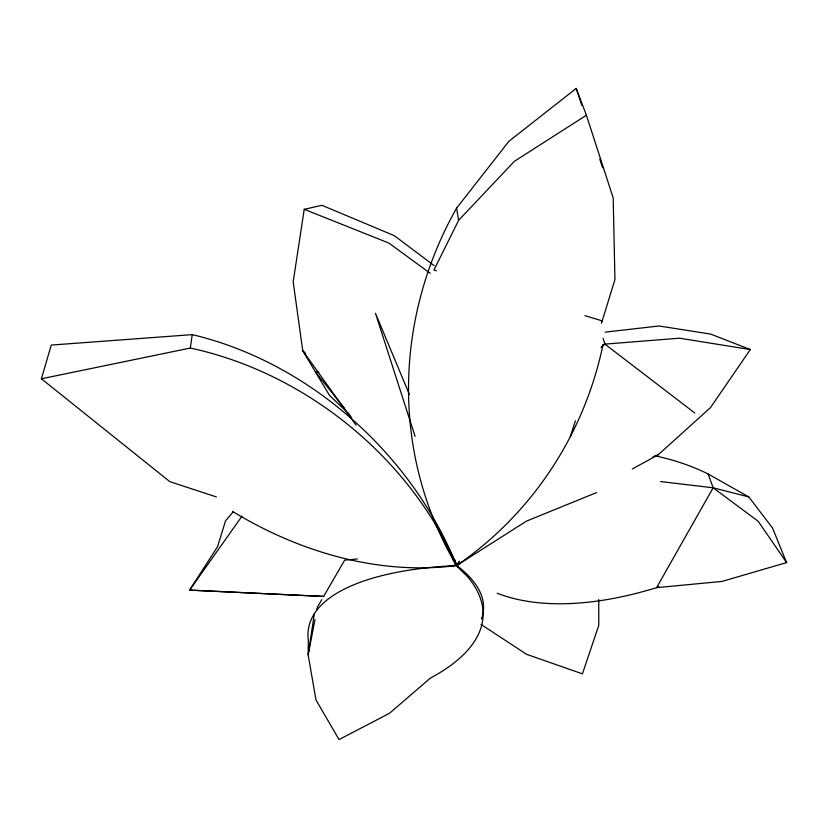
<?xml version="1.0" encoding="UTF-8"?>
<svg xmlns="http://www.w3.org/2000/svg" width="828" height="828" viewBox="0 0 828 828"><rect width="100%" height="100%" fill="white"/><g stroke="black" fill="none" stroke-linecap="round" stroke-linejoin="round"><path stroke-width="1.24" d="M467.447 576.04A341.198 174.087 -36.4 0 1 456.673 565.534A314.547 248.286 38.2 0 0 190.326 348.05L192.241 334.636L51.284 345.069L41.4 378.779L169.833 481.658L216.387 496.935M314.371 613.579L308.151 654.855L315.975 699.929L339.035 739.57L389.512 713.281L430.405 678.08A309.413 117.648 2.1 0 0 456.673 565.534A362.736 346.249 -47.6 0 1 456.57 208.17L508.93 141.257L576.205 88.43L586.4 115.227L613.186 197.933L614.945 279.616L601.459 323.262M434.193 265.633L394.314 235.68L321.968 205.313L304.228 209.308L293.184 281.82L302.737 350.72L329.523 395.442L348.588 413.482L351.569 417.674M315.002 619.665L308.151 654.855L308.316 639.899A289.634 103.717 10.1 0 1 456.673 565.534L460.078 563.661M316.958 609.615L317.455 607.1L321.781 599.627M570.337 436.615L575.408 420.8M586.4 115.227L514.291 161.388L458.64 220.289L433.944 270.021L436.418 270.766M654.938 455.804A245.864 171.634 -16.7 0 1 708.095 473.968L713.167 487.795L656.573 587.663A341.198 174.087 -36.4 0 1 497.224 593.252M233.02 512.025L225.558 520.802L217.547 546.687L189.591 590.116L323.634 596.429L344.645 560.183L357.344 558.962M481.461 618.951A319.743 102.372 1.4 0 0 456.673 565.534L458.66 562.202M232.482 511.383A380.673 293.857 51.2 0 0 456.673 565.534L459.53 561.229M601.532 347.16L602.96 345.007M605.216 332.131L659.057 325.984L710.693 334.098L750.323 349.561L710.455 407.635L658.301 454.707L632.25 469.031M241.962 516.217L189.591 590.116L323.634 596.429M601.087 347.532L604.906 344.127L679.529 338.197L750.323 349.561M454.179 564.913L456.673 565.534L526.453 521.133L596.667 492.536M192.241 334.636A320.881 253.306 44.8 0 1 456.673 565.534L458.867 564.158M658.809 586.452L656.573 587.663L722.016 581.432L786.6 562.585L772.524 527.985L748.822 496.955L708.095 473.968M652.785 457.118L658.301 454.707M602.598 345.079L604.906 344.127L694.795 413.006M41.4 378.779L190.326 348.05M318.884 372.289L315.406 371.886L344.634 408.525M660.63 481.575L713.167 487.795L748.822 496.955M584.879 315.634L602.194 320.871M304.228 209.308L388.86 243.059L430.208 273.281M480.954 624.374L526.567 654.317L582.436 673.847L598.779 625.306L598.747 599.555M713.167 487.795L758.179 521.278L786.6 562.585M305.532 353.318L302.737 350.72L356.05 425.116M455.172 563.433L456.673 565.534A353.194 162.216 -38.2 0 0 458.36 567.335M453.071 560.194L454.51 562.326M409.394 394.418L375.457 313.274L415.076 436.325M576.205 88.43L581.887 105.508M599.741 159.173L602.577 167.701M454.696 559.376L456.673 565.534A366.079 358.586 58.6 0 0 602.68 346.228M603.136 338.352L604.906 344.127M456.57 208.17L458.64 220.289M456.673 565.534A370.002 356.557 -46.7 0 1 444.822 542.951M443.715 540.632A370.002 356.557 -46.7 0 1 442.09 537.124M441.024 534.764A370.002 356.557 -46.7 0 1 439.461 531.224"/></g></svg>
